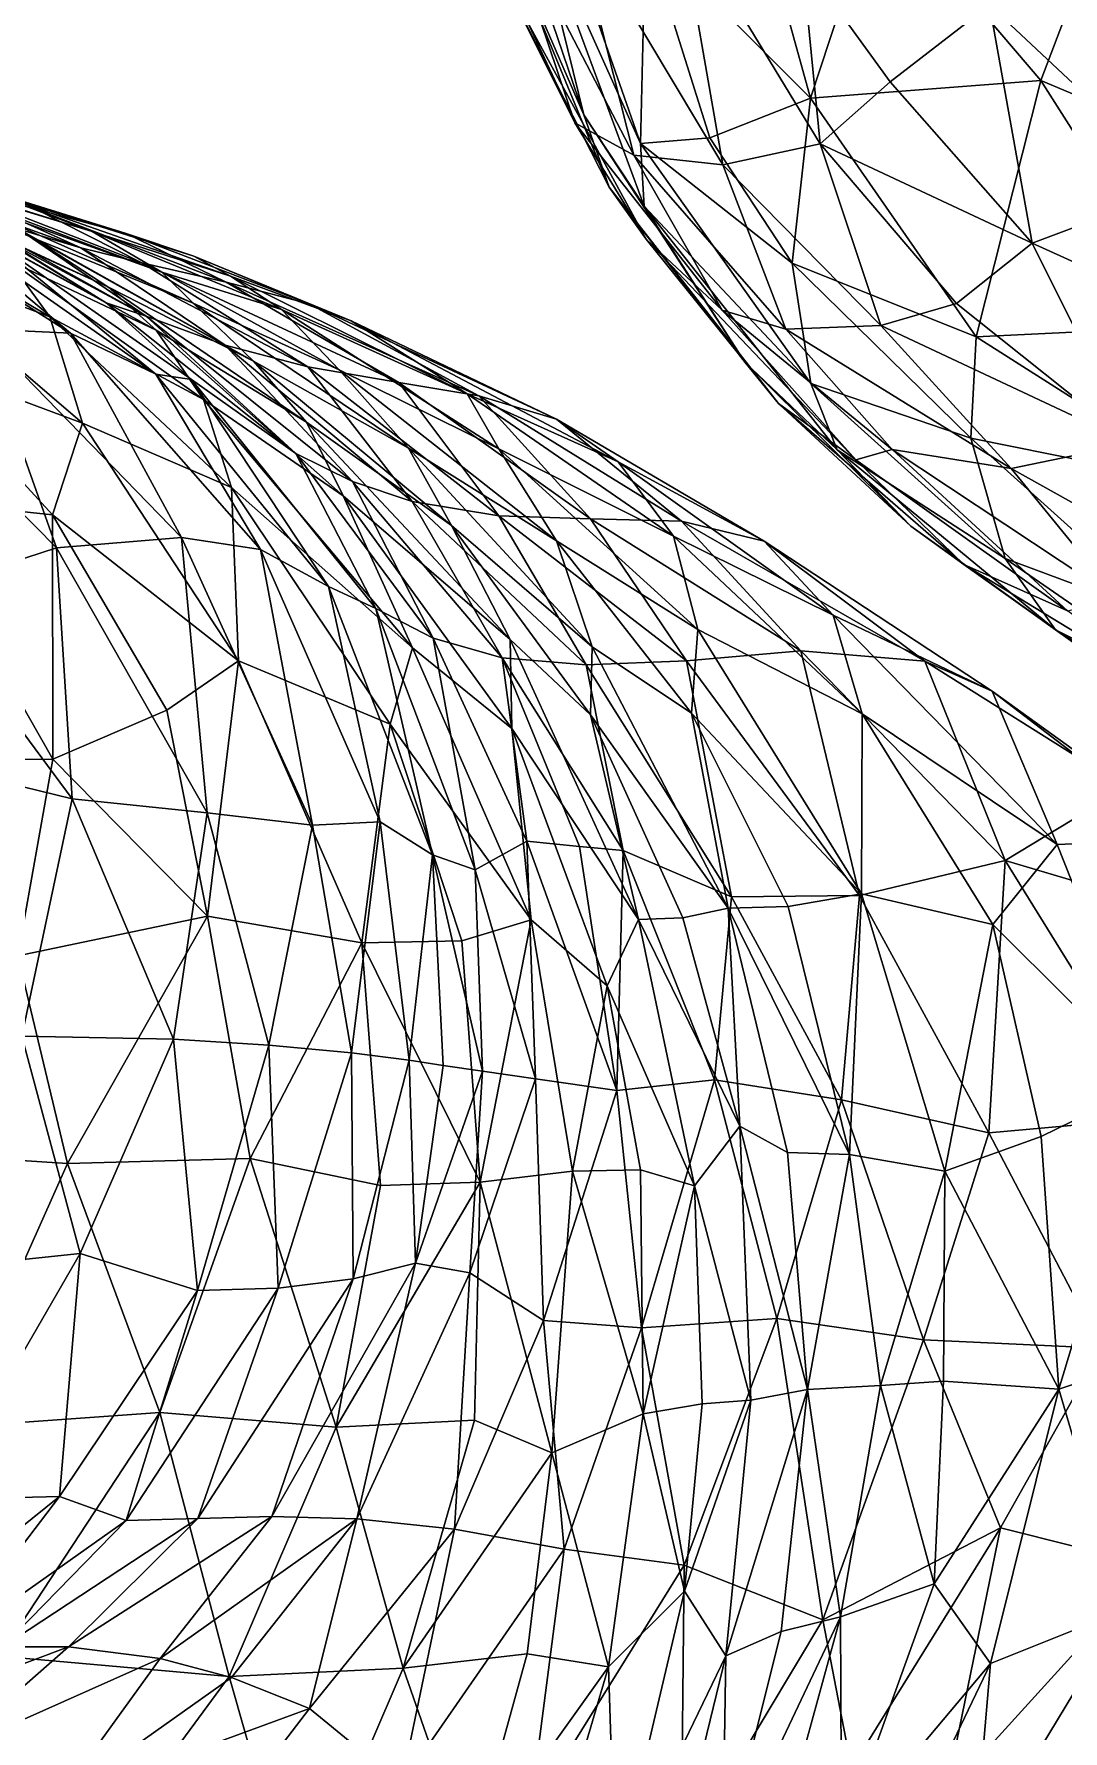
# Model space of a CAD drawing. Extents: x 373697 to 374058, y 6959904 to 6960301.
# Drawn here: x 373948.75 to 373967.98, y 6960195.7 to 6960227.4 of the extents above; entities that cross this region are included whole.
import ezdxf

# ---------------------------------------------------------------- set-up
doc = ezdxf.new("R2010")
doc.units = 0
doc.layers.add('Bht_Fk', color=7, linetype='CONTINUOUS')

msp = doc.modelspace()

# ---------------------------------------------------------------- linework, layer by layer
at = {"layer": 'Bht_Fk'}
for points in [[(373958.856, 6960225.736, 205.678), (373957.4, 6960230.063, 203.61), (373957.201, 6960229.274, 204.905)], [(373958.856, 6960225.736, 205.678), (373959.96, 6960225.137, 204.09), (373957.4, 6960230.063, 203.61)], [(373959.96, 6960225.137, 204.09), (373958.818, 6960229.643, 202.2), (373957.4, 6960230.063, 203.61)], [(373959.026, 6960225.885, 210.721), (373957.752, 6960229.624, 210.149), (373958.033, 6960229.918, 211.791)], [(373958.033, 6960229.918, 211.791), (373958.405, 6960230.139, 213.686), (373960.085, 6960225.354, 214.102)], [(373960.154, 6960224.185, 212.385), (373958.033, 6960229.918, 211.791), (373960.085, 6960225.354, 214.102)], [(373960.154, 6960224.185, 212.385), (373959.026, 6960225.885, 210.721), (373958.033, 6960229.918, 211.791)], [(373958.405, 6960230.139, 213.686), (373960.175, 6960229.283, 216.192), (373960.085, 6960225.354, 214.102)], [(373962.192, 6960230.046, 218.202), (373963.26, 6960226.199, 218.152), (373960.175, 6960229.283, 216.192)], [(373964.533, 6960230.081, 219.784), (373963.26, 6960226.199, 218.152), (373962.192, 6960230.046, 218.202)], [(373964.533, 6960230.081, 219.784), (373967.563, 6960226.53, 221.058), (373963.26, 6960226.199, 218.152)], [(373968.948, 6960230.191, 222.247), (373967.563, 6960226.53, 221.058), (373964.533, 6960230.081, 219.784)], [(373972.123, 6960224.614, 223.333), (373967.563, 6960226.53, 221.058), (373968.948, 6960230.191, 222.247)], [(373959.026, 6960225.885, 210.721), (373957.429, 6960229.565, 208.414), (373957.752, 6960229.624, 210.149)], [(373961.62, 6960224.956, 202.844), (373960.793, 6960229.708, 201.128), (373958.818, 6960229.643, 202.2)], [(373959.96, 6960225.137, 204.09), (373961.62, 6960224.956, 202.844), (373958.818, 6960229.643, 202.2)], [(373963.442, 6960225.349, 201.877), (373960.793, 6960229.708, 201.128), (373961.62, 6960224.956, 202.844)], [(373960.793, 6960229.708, 201.128), (373963.442, 6960225.349, 201.877), (373963.102, 6960228.779, 200.56)], [(373958.856, 6960225.736, 205.678), (373957.201, 6960229.274, 204.905), (373957.301, 6960228.86, 206.396)], [(373957.301, 6960228.86, 206.396), (373957.429, 6960229.565, 208.414), (373959.498, 6960224.538, 208.929)], [(373959.498, 6960224.538, 208.929), (373957.429, 6960229.565, 208.414), (373959.026, 6960225.885, 210.721)], [(373960.175, 6960229.283, 216.192), (373961.38, 6960225.461, 216.155), (373960.085, 6960225.354, 214.102)], [(373963.26, 6960226.199, 218.152), (373961.38, 6960225.461, 216.155), (373960.175, 6960229.283, 216.192)], [(373959.498, 6960224.538, 208.929), (373960.186, 6960223.563, 207.028), (373957.301, 6960228.86, 206.396)], [(373960.186, 6960223.563, 207.028), (373958.856, 6960225.736, 205.678), (373957.301, 6960228.86, 206.396)], [(373963.442, 6960225.349, 201.877), (373964.75, 6960226.505, 201.062), (373963.102, 6960228.779, 200.56)], [(373966.605, 6960227.937, 200.555), (373963.102, 6960228.779, 200.56), (373964.75, 6960226.505, 201.062)], [(373970.224, 6960224.549, 202.405), (373972.49, 6960228.355, 202.249), (373966.605, 6960227.937, 200.555)], [(373964.75, 6960226.505, 201.062), (373967.403, 6960223.488, 202.427), (373966.605, 6960227.937, 200.555)], [(373967.403, 6960223.488, 202.427), (373970.224, 6960224.549, 202.405), (373966.605, 6960227.937, 200.555)], [(373967.563, 6960226.53, 221.058), (373966.351, 6960221.743, 218.85), (373963.26, 6960226.199, 218.152)], [(373967.403, 6960223.488, 202.427), (373964.75, 6960226.505, 201.062), (373963.442, 6960225.349, 201.877)], [(373967.563, 6960226.53, 221.058), (373970.485, 6960221.94, 221.738), (373966.351, 6960221.743, 218.85)], [(373972.123, 6960224.614, 223.333), (373970.485, 6960221.94, 221.738), (373967.563, 6960226.53, 221.058)], [(373963.26, 6960226.199, 218.152), (373962.917, 6960223.119, 216.533), (373961.38, 6960225.461, 216.155)], [(373966.351, 6960221.743, 218.85), (373962.917, 6960223.119, 216.533), (373963.26, 6960226.199, 218.152)], [(373962.036, 6960221.262, 211.462), (373959.026, 6960225.885, 210.721), (373960.154, 6960224.185, 212.385)], [(373959.498, 6960224.538, 208.929), (373959.026, 6960225.885, 210.721), (373962.036, 6960221.262, 211.462)], [(373948.772, 6960224.13, 80.531), (373947.077, 6960224.547, 81.741), (373943.515, 6960225.589, 79.121)], [(373944.896, 6960225.311, 77.761), (373948.772, 6960224.13, 80.531), (373943.515, 6960225.589, 79.121)], [(373958.856, 6960225.736, 205.678), (373961.606, 6960222.239, 205.98), (373959.96, 6960225.137, 204.09)], [(373961.606, 6960222.239, 205.98), (373958.856, 6960225.736, 205.678), (373960.186, 6960223.563, 207.028)], [(373949.837, 6960223.708, 74.041), (373947.5, 6960224.597, 74.953), (373944.558, 6960225.347, 72.549)], [(373946.09, 6960224.848, 71.226), (373949.837, 6960223.708, 74.041), (373944.558, 6960225.347, 72.549)], [(373949.63, 6960223.406, 84.111), (373944.701, 6960225.181, 82.623), (373947.077, 6960224.547, 81.741)], [(373949.63, 6960223.406, 84.111), (373948.472, 6960223.751, 85.113), (373944.701, 6960225.181, 82.623)], [(373950.472, 6960223.672, 79.319), (373948.772, 6960224.13, 80.531), (373944.896, 6960225.311, 77.761)], [(373946.144, 6960225.016, 76.473), (373950.472, 6960223.672, 79.319), (373944.896, 6960225.311, 77.761)], [(373961.38, 6960225.461, 216.155), (373962.917, 6960223.119, 216.533), (373960.085, 6960225.354, 214.102)], [(373962.917, 6960223.119, 216.533), (373963.265, 6960220.872, 214.881), (373960.085, 6960225.354, 214.102)], [(373963.265, 6960220.872, 214.881), (373960.154, 6960224.185, 212.385), (373960.085, 6960225.354, 214.102)], [(373964.576, 6960221.951, 203.783), (373963.442, 6960225.349, 201.877), (373961.62, 6960224.956, 202.844)], [(373964.576, 6960221.951, 203.783), (373965.986, 6960222.362, 203.083), (373963.442, 6960225.349, 201.877)], [(373967.403, 6960223.488, 202.427), (373963.442, 6960225.349, 201.877), (373965.986, 6960222.362, 203.083)], [(373951.141, 6960222.951, 72.724), (373949.837, 6960223.708, 74.041), (373946.09, 6960224.848, 71.226)], [(373947.179, 6960224.375, 69.834), (373951.141, 6960222.951, 72.724), (373946.09, 6960224.848, 71.226)], [(373951.736, 6960223.25, 77.996), (373950.472, 6960223.672, 79.319), (373946.144, 6960225.016, 76.473)], [(373947.5, 6960224.597, 74.953), (373951.736, 6960223.25, 77.996), (373946.144, 6960225.016, 76.473)], [(373961.606, 6960222.239, 205.98), (373962.798, 6960221.887, 204.95), (373959.96, 6960225.137, 204.09)], [(373962.798, 6960221.887, 204.95), (373961.62, 6960224.956, 202.844), (373959.96, 6960225.137, 204.09)], [(373962.798, 6960221.887, 204.95), (373964.576, 6960221.951, 203.783), (373961.62, 6960224.956, 202.844)], [(373950.129, 6960222.672, 66.973), (373948.731, 6960223.59, 68.643), (373945.652, 6960224.755, 66.181)], [(373946.794, 6960224.203, 64.719), (373950.129, 6960222.672, 66.973), (373945.652, 6960224.755, 66.181)], [(373949.63, 6960223.406, 84.111), (373947.077, 6960224.547, 81.741), (373950.769, 6960223.123, 83.161)], [(373948.772, 6960224.13, 80.531), (373950.769, 6960223.123, 83.161), (373947.077, 6960224.547, 81.741)], [(373952.425, 6960222.877, 76.436), (373947.5, 6960224.597, 74.953), (373949.837, 6960223.708, 74.041)], [(373952.425, 6960222.877, 76.436), (373951.736, 6960223.25, 77.996), (373947.5, 6960224.597, 74.953)], [(373962.661, 6960220.495, 209.62), (373959.498, 6960224.538, 208.929), (373962.036, 6960221.262, 211.462)], [(373959.498, 6960224.538, 208.929), (373962.661, 6960220.495, 209.62), (373960.186, 6960223.563, 207.028)], [(373971.806, 6960221.495, 204.037), (373970.224, 6960224.549, 202.405), (373967.403, 6960223.488, 202.427)], [(373949.051, 6960222.115, 61.91), (373948.275, 6960223.173, 63.422), (373945.063, 6960224.494, 60.947)], [(373945.997, 6960223.268, 59.5), (373949.051, 6960222.115, 61.91), (373945.063, 6960224.494, 60.947)], [(373949.433, 6960221.807, 94.126), (373947.715, 6960221.889, 95.362), (373945.65, 6960224.202, 92.758)], [(373949.433, 6960221.807, 94.126), (373945.65, 6960224.202, 92.758), (373946.856, 6960223.97, 91.794)], [(373951.032, 6960221.865, 65.856), (373946.794, 6960224.203, 64.719), (373948.275, 6960223.173, 63.422)], [(373951.032, 6960221.865, 65.856), (373950.129, 6960222.672, 66.973), (373946.794, 6960224.203, 64.719)], [(373951.728, 6960222.369, 71.146), (373947.179, 6960224.375, 69.834), (373948.731, 6960223.59, 68.643)], [(373951.728, 6960222.369, 71.146), (373951.141, 6960222.951, 72.724), (373947.179, 6960224.375, 69.834)], [(373949.433, 6960221.807, 94.126), (373946.856, 6960223.97, 91.794), (373951.027, 6960221.046, 92.907)], [(373947.944, 6960223.56, 90.799), (373951.027, 6960221.046, 92.907), (373946.856, 6960223.97, 91.794)], [(373950.769, 6960223.123, 83.161), (373948.772, 6960224.13, 80.531), (373952.344, 6960222.764, 81.867)], [(373950.472, 6960223.672, 79.319), (373952.344, 6960222.764, 81.867), (373948.772, 6960224.13, 80.531)], [(373963.265, 6960220.872, 214.881), (373963.756, 6960219.631, 213.066), (373960.154, 6960224.185, 212.385)], [(373962.036, 6960221.262, 211.462), (373960.154, 6960224.185, 212.385), (373963.756, 6960219.631, 213.066)], [(373947.884, 6960223.779, 87.085), (373948.472, 6960223.751, 85.113), (373950.849, 6960222.125, 87.882)], [(373948.152, 6960223.582, 87.674), (373947.884, 6960223.779, 87.085), (373950.849, 6960222.125, 87.882)], [(373948.245, 6960223.511, 87.883), (373948.152, 6960223.582, 87.674), (373950.103, 6960222.375, 89.491)], [(373950.103, 6960222.375, 89.491), (373948.152, 6960223.582, 87.674), (373950.849, 6960222.125, 87.882)], [(373952.321, 6960221.586, 86.558), (373948.472, 6960223.751, 85.113), (373949.63, 6960223.406, 84.111)], [(373952.321, 6960221.586, 86.558), (373950.849, 6960222.125, 87.882), (373948.472, 6960223.751, 85.113)], [(373951.728, 6960222.369, 71.146), (373948.731, 6960223.59, 68.643), (373952.856, 6960221.289, 69.707)], [(373952.856, 6960221.289, 69.707), (373948.731, 6960223.59, 68.643), (373950.129, 6960222.672, 66.973)], [(373952.425, 6960222.877, 76.436), (373949.837, 6960223.708, 74.041), (373953.375, 6960222.249, 75.399)], [(373951.141, 6960222.951, 72.724), (373953.375, 6960222.249, 75.399), (373949.837, 6960223.708, 74.041)], [(373952.344, 6960222.764, 81.867), (373950.472, 6960223.672, 79.319), (373953.893, 6960222.355, 80.56)], [(373951.736, 6960223.25, 77.996), (373953.893, 6960222.355, 80.56), (373950.472, 6960223.672, 79.319)], [(373949.656, 6960220.13, 60.225), (373945.997, 6960223.268, 59.5), (373946.427, 6960221.328, 57.753)], [(373949.051, 6960222.115, 61.91), (373945.997, 6960223.268, 59.5), (373949.656, 6960220.13, 60.225)], [(373948.078, 6960223.486, 90.619), (373950.103, 6960222.375, 89.491), (373947.944, 6960223.56, 90.799)], [(373951.694, 6960220.946, 91.138), (373951.027, 6960221.046, 92.907), (373947.944, 6960223.56, 90.799)], [(373950.103, 6960222.375, 89.491), (373951.694, 6960220.946, 91.138), (373947.944, 6960223.56, 90.799)], [(373948.362, 6960223.33, 89.843), (373950.103, 6960222.375, 89.491), (373948.078, 6960223.486, 90.619)], [(373948.497, 6960223.258, 88.978), (373948.245, 6960223.511, 87.883), (373950.103, 6960222.375, 89.491)], [(373948.362, 6960223.33, 89.843), (373948.493, 6960223.259, 88.989), (373950.103, 6960222.375, 89.491)], [(373948.493, 6960223.259, 88.989), (373948.497, 6960223.258, 88.978), (373950.103, 6960222.375, 89.491)], [(373953.871, 6960221.182, 85.28), (373949.63, 6960223.406, 84.111), (373950.769, 6960223.123, 83.161)], [(373953.871, 6960221.182, 85.28), (373952.321, 6960221.586, 86.558), (373949.63, 6960223.406, 84.111)], [(373954.677, 6960222.038, 78.72), (373951.736, 6960223.25, 77.996), (373952.425, 6960222.877, 76.436)], [(373953.893, 6960222.355, 80.56), (373951.736, 6960223.25, 77.996), (373954.677, 6960222.038, 78.72)], [(373960.186, 6960223.563, 207.028), (373964.106, 6960219.443, 208.282), (373961.606, 6960222.239, 205.98)], [(373962.661, 6960220.495, 209.62), (373964.106, 6960219.443, 208.282), (373960.186, 6960223.563, 207.028)], [(373969.268, 6960219.751, 204.699), (373967.403, 6960223.488, 202.427), (373965.986, 6960222.362, 203.083)], [(373969.268, 6960219.751, 204.699), (373971.806, 6960221.495, 204.037), (373967.403, 6960223.488, 202.427)], [(373951.921, 6960220.573, 64.364), (373948.275, 6960223.173, 63.422), (373949.051, 6960222.115, 61.91)], [(373951.032, 6960221.865, 65.856), (373948.275, 6960223.173, 63.422), (373951.921, 6960220.573, 64.364)], [(373955.569, 6960220.887, 83.953), (373953.871, 6960221.182, 85.28), (373950.769, 6960223.123, 83.161)], [(373952.344, 6960222.764, 81.867), (373955.569, 6960220.887, 83.953), (373950.769, 6960223.123, 83.161)], [(373953.375, 6960222.249, 75.399), (373951.141, 6960222.951, 72.724), (373954.456, 6960221.125, 73.574)], [(373954.456, 6960221.125, 73.574), (373951.141, 6960222.951, 72.724), (373951.728, 6960222.369, 71.146)], [(373966.351, 6960221.743, 218.85), (373966.257, 6960219.847, 217.633), (373962.917, 6960223.119, 216.533)], [(373966.257, 6960219.847, 217.633), (373963.265, 6960220.872, 214.881), (373962.917, 6960223.119, 216.533)], [(373953.841, 6960220.144, 68.275), (373950.129, 6960222.672, 66.973), (373951.032, 6960221.865, 65.856)], [(373953.841, 6960220.144, 68.275), (373952.856, 6960221.289, 69.707), (373950.129, 6960222.672, 66.973)], [(373955.569, 6960220.887, 83.953), (373952.344, 6960222.764, 81.867), (373957.061, 6960220.637, 82.774)], [(373953.893, 6960222.355, 80.56), (373957.061, 6960220.637, 82.774), (373952.344, 6960222.764, 81.867)], [(373956.845, 6960220.675, 77.613), (373952.425, 6960222.877, 76.436), (373953.375, 6960222.249, 75.399)], [(373956.845, 6960220.675, 77.613), (373954.677, 6960222.038, 78.72), (373952.425, 6960222.877, 76.436)], [(373951.694, 6960220.946, 91.138), (373950.103, 6960222.375, 89.491), (373953.645, 6960219.564, 89.88)], [(373950.103, 6960222.375, 89.491), (373950.849, 6960222.125, 87.882), (373953.645, 6960219.564, 89.88)], [(373955.75, 6960219.662, 72.252), (373954.456, 6960221.125, 73.574), (373951.728, 6960222.369, 71.146)], [(373952.856, 6960221.289, 69.707), (373955.75, 6960219.662, 72.252), (373951.728, 6960222.369, 71.146)], [(373958.512, 6960220.2, 81.442), (373957.061, 6960220.637, 82.774), (373953.893, 6960222.355, 80.56)], [(373954.677, 6960222.038, 78.72), (373958.512, 6960220.2, 81.442), (373953.893, 6960222.355, 80.56)], [(373969.268, 6960219.751, 204.699), (373965.986, 6960222.362, 203.083), (373964.576, 6960221.951, 203.783)], [(373952.442, 6960218.925, 62.781), (373951.921, 6960220.573, 64.364), (373949.051, 6960222.115, 61.91)], [(373949.656, 6960220.13, 60.225), (373952.442, 6960218.925, 62.781), (373949.051, 6960222.115, 61.91)], [(373954.701, 6960219.036, 88.833), (373950.849, 6960222.125, 87.882), (373952.321, 6960221.586, 86.558)], [(373954.701, 6960219.036, 88.833), (373953.645, 6960219.564, 89.88), (373950.849, 6960222.125, 87.882)], [(373956.845, 6960220.675, 77.613), (373953.375, 6960222.249, 75.399), (373957.439, 6960219.65, 75.944)], [(373954.456, 6960221.125, 73.574), (373957.439, 6960219.65, 75.944), (373953.375, 6960222.249, 75.399)], [(373954.677, 6960222.038, 78.72), (373959.665, 6960219.404, 80.137), (373958.512, 6960220.2, 81.442)], [(373956.845, 6960220.675, 77.613), (373959.665, 6960219.404, 80.137), (373954.677, 6960222.038, 78.72)], [(373964.106, 6960219.443, 208.282), (373964.783, 6960219.634, 206.532), (373961.606, 6960222.239, 205.98)], [(373964.783, 6960219.634, 206.532), (373962.798, 6960221.887, 204.95), (373961.606, 6960222.239, 205.98)], [(373947.715, 6960221.889, 95.362), (373949.173, 6960217.798, 97.625), (373945.943, 6960221.077, 96.353)], [(373949.173, 6960217.798, 97.625), (373947.715, 6960221.889, 95.362), (373951.509, 6960217.995, 96.586)], [(373951.509, 6960217.995, 96.586), (373947.715, 6960221.889, 95.362), (373949.433, 6960221.807, 94.126)], [(373952.986, 6960217.767, 95.284), (373951.509, 6960217.995, 96.586), (373949.433, 6960221.807, 94.126)], [(373951.027, 6960221.046, 92.907), (373952.986, 6960217.767, 95.284), (373949.433, 6960221.807, 94.126)], [(373954.526, 6960218.773, 66.643), (373951.032, 6960221.865, 65.856), (373951.921, 6960220.573, 64.364)], [(373953.841, 6960220.144, 68.275), (373951.032, 6960221.865, 65.856), (373954.526, 6960218.773, 66.643)], [(373967.006, 6960219.282, 205.564), (373964.576, 6960221.951, 203.783), (373962.798, 6960221.887, 204.95)], [(373964.783, 6960219.634, 206.532), (373967.006, 6960219.282, 205.564), (373962.798, 6960221.887, 204.95)], [(373967.006, 6960219.282, 205.564), (373969.268, 6960219.751, 204.699), (373964.576, 6960221.951, 203.783)], [(373966.351, 6960221.743, 218.85), (373970.762, 6960218.938, 220.756), (373966.257, 6960219.847, 217.633)], [(373970.485, 6960221.94, 221.738), (373970.762, 6960218.938, 220.756), (373966.351, 6960221.743, 218.85)], [(373954.701, 6960219.036, 88.833), (373952.321, 6960221.586, 86.558), (373955.816, 6960218.665, 87.844)], [(373952.321, 6960221.586, 86.558), (373953.871, 6960221.182, 85.28), (373955.816, 6960218.665, 87.844)], [(373946.61, 6960216.965, 98.087), (373945.943, 6960221.077, 96.353), (373949.173, 6960217.798, 97.625)], [(373946.427, 6960221.328, 57.753), (373946.335, 6960218.707, 56.175), (373949.097, 6960218.418, 58.44)], [(373949.656, 6960220.13, 60.225), (373946.427, 6960221.328, 57.753), (373949.097, 6960218.418, 58.44)], [(373952.986, 6960217.767, 95.284), (373951.027, 6960221.046, 92.907), (373954.252, 6960217.079, 93.611)], [(373951.027, 6960221.046, 92.907), (373951.694, 6960220.946, 91.138), (373954.252, 6960217.079, 93.611)], [(373956.55, 6960218.215, 70.724), (373952.856, 6960221.289, 69.707), (373953.841, 6960220.144, 68.275)], [(373956.55, 6960218.215, 70.724), (373955.75, 6960219.662, 72.252), (373952.856, 6960221.289, 69.707)], [(373953.871, 6960221.182, 85.28), (373957.439, 6960218.395, 86.574), (373955.816, 6960218.665, 87.844)], [(373953.871, 6960221.182, 85.28), (373955.569, 6960220.887, 83.953), (373957.439, 6960218.395, 86.574)], [(373958.511, 6960217.933, 74.664), (373957.439, 6960219.65, 75.944), (373954.456, 6960221.125, 73.574)], [(373955.75, 6960219.662, 72.252), (373958.511, 6960217.933, 74.664), (373954.456, 6960221.125, 73.574)], [(373965.132, 6960218.205, 211.96), (373962.036, 6960221.262, 211.462), (373963.756, 6960219.631, 213.066)], [(373965.132, 6960218.205, 211.96), (373962.661, 6960220.495, 209.62), (373962.036, 6960221.262, 211.462)], [(373951.694, 6960220.946, 91.138), (373955.137, 6960216.666, 92.157), (373954.252, 6960217.079, 93.611)], [(373951.694, 6960220.946, 91.138), (373953.645, 6960219.564, 89.88), (373955.137, 6960216.666, 92.157)], [(373955.569, 6960220.887, 83.953), (373959.148, 6960218.342, 85.38), (373957.439, 6960218.395, 86.574)], [(373955.569, 6960220.887, 83.953), (373957.061, 6960220.637, 82.774), (373959.148, 6960218.342, 85.38)], [(373966.257, 6960219.847, 217.633), (373966.893, 6960217.599, 215.826), (373963.265, 6960220.872, 214.881)], [(373966.893, 6960217.599, 215.826), (373963.756, 6960219.631, 213.066), (373963.265, 6960220.872, 214.881)], [(373951.921, 6960220.573, 64.364), (373952.442, 6960218.925, 62.781), (373955.826, 6960215.934, 65.379)], [(373955.826, 6960215.934, 65.379), (373954.526, 6960218.773, 66.643), (373951.921, 6960220.573, 64.364)], [(373960.701, 6960218.02, 78.678), (373959.665, 6960219.404, 80.137), (373956.845, 6960220.675, 77.613)], [(373957.439, 6960219.65, 75.944), (373960.701, 6960218.02, 78.678), (373956.845, 6960220.675, 77.613)], [(373957.061, 6960220.637, 82.774), (373960.851, 6960218.3, 84.198), (373959.148, 6960218.342, 85.38)], [(373958.512, 6960220.2, 81.442), (373960.851, 6960218.3, 84.198), (373957.061, 6960220.637, 82.774)], [(373965.132, 6960218.205, 211.96), (373966.126, 6960217.487, 210.837), (373962.661, 6960220.495, 209.62)], [(373964.106, 6960219.443, 208.282), (373962.661, 6960220.495, 209.62), (373966.126, 6960217.487, 210.837)], [(373949.097, 6960218.418, 58.44), (373952.575, 6960215.689, 60.691), (373949.656, 6960220.13, 60.225)], [(373952.575, 6960215.689, 60.691), (373952.442, 6960218.925, 62.781), (373949.656, 6960220.13, 60.225)], [(373957.648, 6960216.089, 69.673), (373956.55, 6960218.215, 70.724), (373953.841, 6960220.144, 68.275)], [(373954.526, 6960218.773, 66.643), (373957.648, 6960216.089, 69.673), (373953.841, 6960220.144, 68.275)], [(373958.512, 6960220.2, 81.442), (373962.396, 6960217.925, 82.915), (373960.851, 6960218.3, 84.198)], [(373958.512, 6960220.2, 81.442), (373959.665, 6960219.404, 80.137), (373962.396, 6960217.925, 82.915)], [(373966.257, 6960219.847, 217.633), (373970.061, 6960216.422, 218.406), (373966.893, 6960217.599, 215.826)], [(373970.762, 6960218.938, 220.756), (373970.061, 6960216.422, 218.406), (373966.257, 6960219.847, 217.633)], [(373953.645, 6960219.564, 89.88), (373956.212, 6960216.111, 90.597), (373955.137, 6960216.666, 92.157)], [(373953.645, 6960219.564, 89.88), (373954.701, 6960219.036, 88.833), (373956.212, 6960216.111, 90.597)], [(373955.75, 6960219.662, 72.252), (373956.55, 6960218.215, 70.724), (373959.182, 6960215.95, 73.083)], [(373958.511, 6960217.933, 74.664), (373955.75, 6960219.662, 72.252), (373959.182, 6960215.95, 73.083)], [(373961.155, 6960216.271, 77.077), (373960.701, 6960218.02, 78.678), (373957.439, 6960219.65, 75.944)], [(373957.439, 6960219.65, 75.944), (373958.511, 6960217.933, 74.664), (373961.155, 6960216.271, 77.077)], [(373963.756, 6960219.631, 213.066), (373966.893, 6960217.599, 215.826), (373967.834, 6960216.269, 214.362)], [(373967.834, 6960216.269, 214.362), (373965.132, 6960218.205, 211.96), (373963.756, 6960219.631, 213.066)], [(373964.106, 6960219.443, 208.282), (373968.058, 6960216.622, 209.453), (373964.783, 6960219.634, 206.532)], [(373964.783, 6960219.634, 206.532), (373968.994, 6960216.848, 208.013), (373967.006, 6960219.282, 205.564)], [(373964.783, 6960219.634, 206.532), (373968.058, 6960216.622, 209.453), (373968.994, 6960216.848, 208.013)], [(373967.006, 6960219.282, 205.564), (373971.134, 6960216.978, 207.119), (373969.268, 6960219.751, 204.699)], [(373963.681, 6960216.54, 81.196), (373962.396, 6960217.925, 82.915), (373959.665, 6960219.404, 80.137)], [(373959.665, 6960219.404, 80.137), (373960.701, 6960218.02, 78.678), (373963.681, 6960216.54, 81.196)], [(373966.126, 6960217.487, 210.837), (373968.058, 6960216.622, 209.453), (373964.106, 6960219.443, 208.282)], [(373968.994, 6960216.848, 208.013), (373971.134, 6960216.978, 207.119), (373967.006, 6960219.282, 205.564)], [(373955.406, 6960214.506, 63.626), (373955.826, 6960215.934, 65.379), (373952.442, 6960218.925, 62.781)], [(373952.575, 6960215.689, 60.691), (373955.406, 6960214.506, 63.626), (373952.442, 6960218.925, 62.781)], [(373956.212, 6960216.111, 90.597), (373954.701, 6960219.036, 88.833), (373957.497, 6960215.745, 89.179)], [(373955.816, 6960218.665, 87.844), (373957.497, 6960215.745, 89.179), (373954.701, 6960219.036, 88.833)], [(373945.115, 6960213.819, 54.035), (373949.102, 6960213.854, 56.924), (373946.335, 6960218.707, 56.175)], [(373949.102, 6960213.854, 56.924), (373949.097, 6960218.418, 58.44), (373946.335, 6960218.707, 56.175)], [(373957.678, 6960214.422, 67.614), (373954.526, 6960218.773, 66.643), (373955.826, 6960215.934, 65.379)], [(373957.678, 6960214.422, 67.614), (373957.648, 6960216.089, 69.673), (373954.526, 6960218.773, 66.643)], [(373955.816, 6960218.665, 87.844), (373959.065, 6960215.611, 87.935), (373957.497, 6960215.745, 89.179)], [(373957.439, 6960218.395, 86.574), (373959.065, 6960215.611, 87.935), (373955.816, 6960218.665, 87.844)], [(373952.575, 6960215.689, 60.691), (373949.097, 6960218.418, 58.44), (373951.234, 6960214.766, 58.956)], [(373949.097, 6960218.418, 58.44), (373949.102, 6960213.854, 56.924), (373951.234, 6960214.766, 58.956)], [(373959.182, 6960215.95, 73.083), (373956.55, 6960218.215, 70.724), (373959.149, 6960214.677, 71.375)], [(373959.149, 6960214.677, 71.375), (373956.55, 6960218.215, 70.724), (373957.648, 6960216.089, 69.673)], [(373957.439, 6960218.395, 86.574), (373960.945, 6960215.688, 86.859), (373959.065, 6960215.611, 87.935)], [(373959.148, 6960218.342, 85.38), (373960.945, 6960215.688, 86.859), (373957.439, 6960218.395, 86.574)], [(373959.148, 6960218.342, 85.38), (373963.081, 6960215.878, 85.9), (373960.945, 6960215.688, 86.859)], [(373960.851, 6960218.3, 84.198), (373963.081, 6960215.878, 85.9), (373959.148, 6960218.342, 85.38)], [(373963.081, 6960215.878, 85.9), (373960.851, 6960218.3, 84.198), (373965.398, 6960215.682, 85.042)], [(373962.396, 6960217.925, 82.915), (373965.398, 6960215.682, 85.042), (373960.851, 6960218.3, 84.198)], [(373967.834, 6960216.269, 214.362), (373969.082, 6960215.381, 212.944), (373965.132, 6960218.205, 211.96)], [(373969.082, 6960215.381, 212.944), (373966.126, 6960217.487, 210.837), (373965.132, 6960218.205, 211.96)], [(373951.989, 6960212.846, 98.268), (373949.173, 6960217.798, 97.625), (373951.509, 6960217.995, 96.586)], [(373953.958, 6960212.62, 97.107), (373951.989, 6960212.846, 98.268), (373951.509, 6960217.995, 96.586)], [(373952.986, 6960217.767, 95.284), (373953.958, 6960212.62, 97.107), (373951.509, 6960217.995, 96.586)], [(373958.511, 6960217.933, 74.664), (373961.036, 6960214.708, 75.301), (373961.155, 6960216.271, 77.077)], [(373959.182, 6960215.95, 73.083), (373961.036, 6960214.708, 75.301), (373958.511, 6960217.933, 74.664)], [(373960.701, 6960218.02, 78.678), (373964.222, 6960214.699, 79.854), (373963.681, 6960216.54, 81.196)], [(373961.155, 6960216.271, 77.077), (373964.222, 6960214.699, 79.854), (373960.701, 6960218.02, 78.678)], [(373962.396, 6960217.925, 82.915), (373966.652, 6960215.122, 83.702), (373965.398, 6960215.682, 85.042)], [(373963.681, 6960216.54, 81.196), (373966.652, 6960215.122, 83.702), (373962.396, 6960217.925, 82.915)], [(373949.466, 6960213.108, 98.799), (373946.61, 6960216.965, 98.087), (373949.173, 6960217.798, 97.625)], [(373951.989, 6960212.846, 98.268), (373949.466, 6960213.108, 98.799), (373949.173, 6960217.798, 97.625)], [(373953.958, 6960212.62, 97.107), (373952.986, 6960217.767, 95.284), (373955.217, 6960212.678, 95.583)], [(373952.986, 6960217.767, 95.284), (373954.252, 6960217.079, 93.611), (373955.217, 6960212.678, 95.583)], [(373970.061, 6960216.422, 218.406), (373971.427, 6960214.472, 217.059), (373966.893, 6960217.599, 215.826)], [(373971.427, 6960214.472, 217.059), (373967.834, 6960216.269, 214.362), (373966.893, 6960217.599, 215.826)], [(373969.082, 6960215.381, 212.944), (373970.752, 6960214.671, 211.839), (373966.126, 6960217.487, 210.837)], [(373968.058, 6960216.622, 209.453), (373966.126, 6960217.487, 210.837), (373970.752, 6960214.671, 211.839)], [(373949.466, 6960213.108, 98.799), (373945.492, 6960214.082, 98.574), (373946.61, 6960216.965, 98.087)], [(373955.217, 6960212.678, 95.583), (373954.252, 6960217.079, 93.611), (373956.196, 6960212.066, 93.973)], [(373955.137, 6960216.666, 92.157), (373956.196, 6960212.066, 93.973), (373954.252, 6960217.079, 93.611)], [(373955.137, 6960216.666, 92.157), (373956.994, 6960211.781, 92.489), (373956.196, 6960212.066, 93.973)], [(373955.137, 6960216.666, 92.157), (373956.212, 6960216.111, 90.597), (373956.994, 6960211.781, 92.489)], [(373967.869, 6960212.258, 82.271), (373966.652, 6960215.122, 83.702), (373963.681, 6960216.54, 81.196)], [(373964.222, 6960214.699, 79.854), (373967.869, 6960212.258, 82.271), (373963.681, 6960216.54, 81.196)], [(373956.212, 6960216.111, 90.597), (373957.958, 6960212.32, 90.882), (373956.994, 6960211.781, 92.489)], [(373957.958, 6960212.32, 90.882), (373956.212, 6960216.111, 90.597), (373957.497, 6960215.745, 89.179)], [(373957.648, 6960216.089, 69.673), (373957.678, 6960214.422, 67.614), (373960.048, 6960210.854, 69.925)], [(373960.048, 6960210.854, 69.925), (373959.149, 6960214.677, 71.375), (373957.648, 6960216.089, 69.673)], [(373961.036, 6960214.708, 75.301), (373964.214, 6960211.335, 77.847), (373961.155, 6960216.271, 77.077)], [(373961.155, 6960216.271, 77.077), (373964.214, 6960211.335, 77.847), (373964.222, 6960214.699, 79.854)], [(373971.91, 6960213.76, 215.476), (373967.834, 6960216.269, 214.362), (373971.427, 6960214.472, 217.059)], [(373969.082, 6960215.381, 212.944), (373967.834, 6960216.269, 214.362), (373971.91, 6960213.76, 215.476)], [(373951.996, 6960210.916, 58.877), (373952.575, 6960215.689, 60.691), (373951.234, 6960214.766, 58.956)], [(373954.875, 6960210.421, 61.587), (373952.575, 6960215.689, 60.691), (373951.996, 6960210.916, 58.877)], [(373954.875, 6960210.421, 61.587), (373955.406, 6960214.506, 63.626), (373952.575, 6960215.689, 60.691)], [(373955.826, 6960215.934, 65.379), (373955.406, 6960214.506, 63.626), (373958.043, 6960210.852, 65.888)], [(373958.043, 6960210.852, 65.888), (373957.678, 6960214.422, 67.614), (373955.826, 6960215.934, 65.379)], [(373957.958, 6960212.32, 90.882), (373957.497, 6960215.745, 89.179), (373958.945, 6960212.217, 89.868)], [(373957.497, 6960215.745, 89.179), (373959.065, 6960215.611, 87.935), (373959.762, 6960212.147, 89.249)], [(373957.497, 6960215.745, 89.179), (373959.762, 6960212.147, 89.249), (373958.945, 6960212.217, 89.868)], [(373959.065, 6960215.611, 87.935), (373960.945, 6960215.688, 86.859), (373961.782, 6960211.281, 88.442)], [(373959.182, 6960215.95, 73.083), (373959.149, 6960214.677, 71.375), (373961.718, 6960211.065, 73.702)], [(373959.182, 6960215.95, 73.083), (373961.718, 6960211.065, 73.702), (373961.036, 6960214.708, 75.301)], [(373960.945, 6960215.688, 86.859), (373963.081, 6960215.878, 85.9), (373964.173, 6960211.305, 87.77)], [(373960.945, 6960215.688, 86.859), (373964.173, 6960211.305, 87.77), (373961.782, 6960211.281, 88.442)], [(373963.081, 6960215.878, 85.9), (373965.398, 6960215.682, 85.042), (373966.893, 6960211.96, 87.284)], [(373964.173, 6960211.305, 87.77), (373963.081, 6960215.878, 85.9), (373966.893, 6960211.96, 87.284)], [(373965.398, 6960215.682, 85.042), (373966.652, 6960215.122, 83.702), (373969.148, 6960213.32, 86.349)], [(373966.893, 6960211.96, 87.284), (373965.398, 6960215.682, 85.042), (373969.148, 6960213.32, 86.349)], [(373959.762, 6960212.147, 89.249), (373959.065, 6960215.611, 87.935), (373961.782, 6960211.281, 88.442)], [(373970.266, 6960212.354, 84.588), (373969.148, 6960213.32, 86.349), (373966.652, 6960215.122, 83.702)], [(373966.652, 6960215.122, 83.702), (373967.869, 6960212.258, 82.271), (373970.266, 6960212.354, 84.588)], [(373949.102, 6960213.854, 56.924), (373951.996, 6960210.916, 58.877), (373951.234, 6960214.766, 58.956)], [(373961.036, 6960214.708, 75.301), (373962.84, 6960211.099, 75.722), (373964.214, 6960211.335, 77.847)], [(373961.718, 6960211.065, 73.702), (373962.84, 6960211.099, 75.722), (373961.036, 6960214.708, 75.301)], [(373964.214, 6960211.335, 77.847), (373966.668, 6960210.763, 80.44), (373964.222, 6960214.699, 79.854)], [(373964.222, 6960214.699, 79.854), (373966.668, 6960210.763, 80.44), (373967.869, 6960212.258, 82.271)], [(373956.745, 6960210.46, 63.805), (373955.406, 6960214.506, 63.626), (373954.875, 6960210.421, 61.587)], [(373958.043, 6960210.852, 65.888), (373955.406, 6960214.506, 63.626), (373956.745, 6960210.46, 63.805)], [(373959.461, 6960209.616, 67.945), (373957.678, 6960214.422, 67.614), (373958.043, 6960210.852, 65.888)], [(373960.048, 6960210.854, 69.925), (373957.678, 6960214.422, 67.614), (373959.461, 6960209.616, 67.945)], [(373959.149, 6960214.677, 71.375), (373960.871, 6960210.885, 71.768), (373961.718, 6960211.065, 73.702)], [(373960.871, 6960210.885, 71.768), (373959.149, 6960214.677, 71.375), (373960.048, 6960210.854, 69.925)], [(373949.466, 6960213.108, 98.799), (373948.524, 6960208.676, 99.114), (373945.492, 6960214.082, 98.574)], [(373948.448, 6960210.18, 55.992), (373949.102, 6960213.854, 56.924), (373945.115, 6960213.819, 54.035)], [(373951.996, 6960210.916, 58.877), (373949.102, 6960213.854, 56.924), (373948.448, 6960210.18, 55.992)], [(373949.466, 6960213.108, 98.799), (373951.358, 6960208.618, 98.773), (373948.524, 6960208.676, 99.114)], [(373951.358, 6960208.618, 98.773), (373949.466, 6960213.108, 98.799), (373951.989, 6960212.846, 98.268)], [(373969.148, 6960213.32, 86.349), (373971.994, 6960210.442, 88.237), (373966.893, 6960211.96, 87.284)], [(373953.139, 6960208.507, 98.01), (373951.358, 6960208.618, 98.773), (373951.989, 6960212.846, 98.268)], [(373953.139, 6960208.507, 98.01), (373951.989, 6960212.846, 98.268), (373953.958, 6960212.62, 97.107)], [(373953.958, 6960212.62, 97.107), (373954.684, 6960208.366, 96.713), (373953.139, 6960208.507, 98.01)], [(373954.684, 6960208.366, 96.713), (373953.958, 6960212.62, 97.107), (373955.217, 6960212.678, 95.583)], [(373955.217, 6960212.678, 95.583), (373955.759, 6960208.226, 95.2), (373954.684, 6960208.366, 96.713)], [(373955.217, 6960212.678, 95.583), (373956.196, 6960212.066, 93.973), (373955.759, 6960208.226, 95.2)], [(373958.123, 6960207.877, 91.501), (373956.994, 6960211.781, 92.489), (373957.958, 6960212.32, 90.882)], [(373957.958, 6960212.32, 90.882), (373959.643, 6960207.662, 90.162), (373958.123, 6960207.877, 91.501)], [(373957.958, 6960212.32, 90.882), (373958.945, 6960212.217, 89.868), (373959.643, 6960207.662, 90.162)], [(373959.762, 6960212.147, 89.249), (373959.643, 6960207.662, 90.162), (373958.945, 6960212.217, 89.868)], [(373969.627, 6960207.812, 82.331), (373967.869, 6960212.258, 82.271), (373966.668, 6960210.763, 80.44)], [(373967.869, 6960212.258, 82.271), (373969.627, 6960207.812, 82.331), (373970.266, 6960212.354, 84.588)], [(373956.399, 6960208.128, 94.107), (373955.759, 6960208.226, 95.2), (373956.196, 6960212.066, 93.973)], [(373956.196, 6960212.066, 93.973), (373957.13, 6960208.02, 92.905), (373956.399, 6960208.128, 94.107)], [(373956.196, 6960212.066, 93.973), (373956.994, 6960211.781, 92.489), (373957.13, 6960208.02, 92.905)], [(373959.643, 6960207.662, 90.162), (373959.762, 6960212.147, 89.249), (373961.467, 6960207.861, 89.103)], [(373959.762, 6960212.147, 89.249), (373961.782, 6960211.281, 88.442), (373961.467, 6960207.861, 89.103)], [(373966.59, 6960206.87, 88.178), (373964.173, 6960211.305, 87.77), (373966.893, 6960211.96, 87.284)], [(373966.59, 6960206.87, 88.178), (373966.893, 6960211.96, 87.284), (373969.868, 6960207.166, 88.367)], [(373966.893, 6960211.96, 87.284), (373971.994, 6960210.442, 88.237), (373969.868, 6960207.166, 88.367)], [(373958.123, 6960207.877, 91.501), (373957.13, 6960208.02, 92.905), (373956.994, 6960211.781, 92.489)], [(373961.782, 6960211.281, 88.442), (373963.841, 6960207.489, 88.413), (373961.467, 6960207.861, 89.103)], [(373961.782, 6960211.281, 88.442), (373964.173, 6960211.305, 87.77), (373963.841, 6960207.489, 88.413)], [(373962.84, 6960211.099, 75.722), (373963.99, 6960206.464, 75.949), (373964.214, 6960211.335, 77.847)], [(373964.173, 6960211.305, 87.77), (373966.59, 6960206.87, 88.178), (373963.841, 6960207.489, 88.413)], [(373963.99, 6960206.464, 75.949), (373965.768, 6960206.154, 78.32), (373964.214, 6960211.335, 77.847)], [(373965.768, 6960206.154, 78.32), (373966.668, 6960210.763, 80.44), (373964.214, 6960211.335, 77.847)], [(373949.377, 6960206.3, 56.685), (373951.996, 6960210.916, 58.877), (373948.448, 6960210.18, 55.992)], [(373951.996, 6960210.916, 58.877), (373949.377, 6960206.3, 56.685), (373952.79, 6960206.39, 59.329)], [(373954.875, 6960210.421, 61.587), (373951.996, 6960210.916, 58.877), (373952.79, 6960206.39, 59.329)], [(373961.938, 6960206.998, 72.226), (373960.871, 6960210.885, 71.768), (373960.048, 6960210.854, 69.925)], [(373960.871, 6960210.885, 71.768), (373961.938, 6960206.998, 72.226), (373961.718, 6960211.065, 73.702)], [(373961.718, 6960211.065, 73.702), (373963.99, 6960206.464, 75.949), (373962.84, 6960211.099, 75.722)], [(373961.718, 6960211.065, 73.702), (373962.828, 6960206.504, 73.905), (373963.99, 6960206.464, 75.949)], [(373961.938, 6960206.998, 72.226), (373962.828, 6960206.504, 73.905), (373961.718, 6960211.065, 73.702)], [(373957.086, 6960205.948, 63.627), (373958.043, 6960210.852, 65.888), (373956.745, 6960210.46, 63.805)], [(373958.814, 6960206.154, 65.952), (373958.043, 6960210.852, 65.888), (373957.086, 6960205.948, 63.627)], [(373958.814, 6960206.154, 65.952), (373959.461, 6960209.616, 67.945), (373958.043, 6960210.852, 65.888)], [(373959.461, 6960209.616, 67.945), (373961.09, 6960205.882, 70.036), (373960.048, 6960210.854, 69.925)], [(373961.09, 6960205.882, 70.036), (373961.938, 6960206.998, 72.226), (373960.048, 6960210.854, 69.925)], [(373966.668, 6960210.763, 80.44), (373965.768, 6960206.154, 78.32), (373967.566, 6960206.803, 80.347)], [(373966.668, 6960210.763, 80.44), (373967.566, 6960206.803, 80.347), (373969.627, 6960207.812, 82.331)], [(373952.79, 6960206.39, 59.329), (373955.225, 6960205.884, 61.555), (373954.875, 6960210.421, 61.587)], [(373954.875, 6960210.421, 61.587), (373957.086, 6960205.948, 63.627), (373956.745, 6960210.46, 63.805)], [(373955.225, 6960205.884, 61.555), (373957.086, 6960205.948, 63.627), (373954.875, 6960210.421, 61.587)], [(373948.448, 6960210.18, 55.992), (373944.959, 6960206.584, 53.824), (373949.377, 6960206.3, 56.685)], [(373960.081, 6960206.181, 68.032), (373959.461, 6960209.616, 67.945), (373958.814, 6960206.154, 65.952)], [(373960.081, 6960206.181, 68.032), (373961.09, 6960205.882, 70.036), (373959.461, 6960209.616, 67.945)], [(373949.614, 6960204.616, 98.722), (373946.699, 6960204.311, 98.913), (373948.524, 6960208.676, 99.114)], [(373951.358, 6960208.618, 98.773), (373949.614, 6960204.616, 98.722), (373948.524, 6960208.676, 99.114)], [(373951.806, 6960203.924, 97.719), (373949.614, 6960204.616, 98.722), (373951.358, 6960208.618, 98.773)], [(373951.806, 6960203.924, 97.719), (373951.358, 6960208.618, 98.773), (373953.139, 6960208.507, 98.01)], [(373953.139, 6960208.507, 98.01), (373953.314, 6960203.972, 96.631), (373951.806, 6960203.924, 97.719)], [(373953.314, 6960203.972, 96.631), (373953.139, 6960208.507, 98.01), (373954.684, 6960208.366, 96.713)], [(373953.314, 6960203.972, 96.631), (373954.684, 6960208.366, 96.713), (373954.713, 6960204.142, 95.079)], [(373954.684, 6960208.366, 96.713), (373955.759, 6960208.226, 95.2), (373954.713, 6960204.142, 95.079)], [(373954.713, 6960204.142, 95.079), (373955.759, 6960208.226, 95.2), (373955.881, 6960204.435, 93.578)], [(373955.881, 6960204.435, 93.578), (373955.759, 6960208.226, 95.2), (373956.399, 6960208.128, 94.107)], [(373957.13, 6960208.02, 92.905), (373955.881, 6960204.435, 93.578), (373956.399, 6960208.128, 94.107)], [(373957.13, 6960208.02, 92.905), (373956.897, 6960204.254, 92.244), (373955.881, 6960204.435, 93.578)], [(373958.123, 6960207.877, 91.501), (373956.897, 6960204.254, 92.244), (373957.13, 6960208.02, 92.905)], [(373958.274, 6960203.368, 90.796), (373956.897, 6960204.254, 92.244), (373958.123, 6960207.877, 91.501)], [(373959.643, 6960207.662, 90.162), (373958.274, 6960203.368, 90.796), (373958.123, 6960207.877, 91.501)], [(373960.101, 6960203.23, 89.666), (373959.643, 6960207.662, 90.162), (373961.467, 6960207.861, 89.103)], [(373962.633, 6960203.401, 88.677), (373960.101, 6960203.23, 89.666), (373961.467, 6960207.861, 89.103)], [(373963.841, 6960207.489, 88.413), (373962.633, 6960203.401, 88.677), (373961.467, 6960207.861, 89.103)], [(373967.566, 6960206.803, 80.347), (373967.896, 6960202.083, 80.431), (373969.627, 6960207.812, 82.331)], [(373969.627, 6960207.812, 82.331), (373967.896, 6960202.083, 80.431), (373971.279, 6960203.221, 83.254)], [(373959.643, 6960207.662, 90.162), (373960.101, 6960203.23, 89.666), (373958.274, 6960203.368, 90.796)], [(373965.372, 6960203.006, 88.17), (373962.633, 6960203.401, 88.677), (373963.841, 6960207.489, 88.413)], [(373965.372, 6960203.006, 88.17), (373963.841, 6960207.489, 88.413), (373966.59, 6960206.87, 88.178)], [(373968.698, 6960202.845, 88.136), (373966.59, 6960206.87, 88.178), (373969.868, 6960207.166, 88.367)], [(373961.938, 6960206.998, 72.226), (373961.09, 6960205.882, 70.036), (373962.143, 6960201.874, 71.916)], [(373961.938, 6960206.998, 72.226), (373963.202, 6960202.073, 74.101), (373962.828, 6960206.504, 73.905)], [(373962.143, 6960201.874, 71.916), (373963.202, 6960202.073, 74.101), (373961.938, 6960206.998, 72.226)], [(373966.59, 6960206.87, 88.178), (373968.698, 6960202.845, 88.136), (373965.372, 6960203.006, 88.17)], [(373965.768, 6960206.154, 78.32), (373967.896, 6960202.083, 80.431), (373967.566, 6960206.803, 80.347)], [(373947.175, 6960201.366, 55.877), (373949.377, 6960206.3, 56.685), (373944.959, 6960206.584, 53.824)], [(373962.828, 6960206.504, 73.905), (373963.202, 6960202.073, 74.101), (373963.99, 6960206.464, 75.949)], [(373963.202, 6960202.073, 74.101), (373964.564, 6960202.153, 76.364), (373963.99, 6960206.464, 75.949)], [(373964.564, 6960202.153, 76.364), (373965.768, 6960206.154, 78.32), (373963.99, 6960206.464, 75.949)], [(373947.175, 6960201.366, 55.877), (373951.106, 6960201.646, 58.453), (373949.377, 6960206.3, 56.685)], [(373952.79, 6960206.39, 59.329), (373949.377, 6960206.3, 56.685), (373951.106, 6960201.646, 58.453)], [(373954.397, 6960201.372, 61.14), (373952.79, 6960206.39, 59.329), (373951.106, 6960201.646, 58.453)], [(373954.397, 6960201.372, 61.14), (373955.225, 6960205.884, 61.555), (373952.79, 6960206.39, 59.329)], [(373958.427, 6960200.891, 65.451), (373958.814, 6960206.154, 65.952), (373957.086, 6960205.948, 63.627)], [(373958.427, 6960200.891, 65.451), (373960.132, 6960201.622, 67.92), (373958.814, 6960206.154, 65.952)], [(373960.132, 6960201.622, 67.92), (373960.081, 6960206.181, 68.032), (373958.814, 6960206.154, 65.952)], [(373960.132, 6960201.622, 67.92), (373961.09, 6960205.882, 70.036), (373960.081, 6960206.181, 68.032)], [(373964.564, 6960202.153, 76.364), (373965.746, 6960202.23, 78.012), (373965.768, 6960206.154, 78.32)], [(373965.768, 6960206.154, 78.32), (373965.746, 6960202.23, 78.012), (373967.896, 6960202.083, 80.431)], [(373954.397, 6960201.372, 61.14), (373956.979, 6960201.505, 63.634), (373957.086, 6960205.948, 63.627)], [(373955.225, 6960205.884, 61.555), (373954.397, 6960201.372, 61.14), (373957.086, 6960205.948, 63.627)], [(373956.979, 6960201.505, 63.634), (373958.427, 6960200.891, 65.451), (373957.086, 6960205.948, 63.627)], [(373961.236, 6960201.81, 69.939), (373961.09, 6960205.882, 70.036), (373960.132, 6960201.622, 67.92)], [(373961.236, 6960201.81, 69.939), (373962.143, 6960201.874, 71.916), (373961.09, 6960205.882, 70.036)], [(373946.953, 6960200.023, 97.859), (373946.699, 6960204.311, 98.913), (373949.614, 6960204.616, 98.722)], [(373949.229, 6960200.077, 96.892), (373946.953, 6960200.023, 97.859), (373949.614, 6960204.616, 98.722)], [(373949.229, 6960200.077, 96.892), (373949.614, 6960204.616, 98.722), (373951.806, 6960203.924, 97.719)], [(373953.197, 6960199.705, 92.746), (373954.713, 6960204.142, 95.079), (373955.881, 6960204.435, 93.578)], [(373954.781, 6960199.657, 91.49), (373953.197, 6960199.705, 92.746), (373955.881, 6960204.435, 93.578)], [(373956.897, 6960204.254, 92.244), (373954.781, 6960199.657, 91.49), (373955.881, 6960204.435, 93.578)], [(373956.897, 6960204.254, 92.244), (373956.609, 6960199.464, 90.358), (373954.781, 6960199.657, 91.49)], [(373958.274, 6960203.368, 90.796), (373956.609, 6960199.464, 90.358), (373956.897, 6960204.254, 92.244)], [(373950.472, 6960199.629, 95.499), (373949.229, 6960200.077, 96.892), (373951.806, 6960203.924, 97.719)], [(373950.472, 6960199.629, 95.499), (373953.314, 6960203.972, 96.631), (373951.811, 6960199.668, 94.108)], [(373951.806, 6960203.924, 97.719), (373953.314, 6960203.972, 96.631), (373950.472, 6960199.629, 95.499)], [(373951.811, 6960199.668, 94.108), (373953.314, 6960203.972, 96.631), (373954.713, 6960204.142, 95.079)], [(373953.197, 6960199.705, 92.746), (373951.811, 6960199.668, 94.108), (373954.713, 6960204.142, 95.079)], [(373956.609, 6960199.464, 90.358), (373958.274, 6960203.368, 90.796), (373958.657, 6960199.091, 89.336)], [(373958.657, 6960199.091, 89.336), (373958.274, 6960203.368, 90.796), (373960.101, 6960203.23, 89.666)], [(373960.101, 6960203.23, 89.666), (373962.633, 6960203.401, 88.677), (373960.896, 6960198.795, 88.491)], [(373960.896, 6960198.795, 88.491), (373962.633, 6960203.401, 88.677), (373963.489, 6960197.772, 87.627)], [(373963.489, 6960197.772, 87.627), (373962.633, 6960203.401, 88.677), (373965.372, 6960203.006, 88.17)], [(373958.657, 6960199.091, 89.336), (373960.101, 6960203.23, 89.666), (373960.896, 6960198.795, 88.491)], [(373965.372, 6960203.006, 88.17), (373966.81, 6960199.489, 87.589), (373963.489, 6960197.772, 87.627)], [(373968.698, 6960202.845, 88.136), (373966.81, 6960199.489, 87.589), (373965.372, 6960203.006, 88.17)], [(373967.896, 6960202.083, 80.431), (373969.112, 6960197.952, 82.251), (373971.279, 6960203.221, 83.254)], [(373966.81, 6960199.489, 87.589), (373968.698, 6960202.845, 88.136), (373969.66, 6960198.777, 87.359)], [(373961.677, 6960197.101, 71.61), (373962.71, 6960197.554, 73.633), (373963.202, 6960202.073, 74.101)], [(373962.143, 6960201.874, 71.916), (373961.677, 6960197.101, 71.61), (373963.202, 6960202.073, 74.101)], [(373963.202, 6960202.073, 74.101), (373962.71, 6960197.554, 73.633), (373963.821, 6960197.826, 75.658)], [(373963.202, 6960202.073, 74.101), (373963.821, 6960197.826, 75.658), (373964.564, 6960202.153, 76.364)], [(373963.821, 6960197.826, 75.658), (373965.569, 6960198.448, 78.14), (373964.564, 6960202.153, 76.364)], [(373965.746, 6960202.23, 78.012), (373964.564, 6960202.153, 76.364), (373965.569, 6960198.448, 78.14)], [(373965.746, 6960202.23, 78.012), (373965.569, 6960198.448, 78.14), (373967.896, 6960202.083, 80.431)], [(373965.569, 6960198.448, 78.14), (373966.619, 6960196.96, 79.814), (373967.896, 6960202.083, 80.431)], [(373969.112, 6960197.952, 82.251), (373967.896, 6960202.083, 80.431), (373966.619, 6960196.96, 79.814)], [(373960.907, 6960198.311, 69.752), (373961.236, 6960201.81, 69.939), (373960.132, 6960201.622, 67.92)], [(373961.677, 6960197.101, 71.61), (373962.143, 6960201.874, 71.916), (373960.907, 6960198.311, 69.752)], [(373960.907, 6960198.311, 69.752), (373962.143, 6960201.874, 71.916), (373961.236, 6960201.81, 69.939)], [(373951.106, 6960201.646, 58.453), (373947.175, 6960201.366, 55.877), (373948.107, 6960197.097, 57.46)], [(373948.107, 6960197.097, 57.46), (373952.396, 6960196.715, 60.408), (373951.106, 6960201.646, 58.453)], [(373952.396, 6960196.715, 60.408), (373954.397, 6960201.372, 61.14), (373951.106, 6960201.646, 58.453)], [(373955.648, 6960196.873, 63.107), (373956.979, 6960201.505, 63.634), (373954.397, 6960201.372, 61.14)], [(373955.648, 6960196.873, 63.107), (373958.427, 6960200.891, 65.451), (373956.979, 6960201.505, 63.634)], [(373959.485, 6960196.892, 67.643), (373960.132, 6960201.622, 67.92), (373958.427, 6960200.891, 65.451)], [(373960.907, 6960198.311, 69.752), (373960.132, 6960201.622, 67.92), (373959.485, 6960196.892, 67.643)], [(373952.396, 6960196.715, 60.408), (373955.648, 6960196.873, 63.107), (373954.397, 6960201.372, 61.14)], [(373955.648, 6960196.873, 63.107), (373957.963, 6960197.136, 65.492), (373958.427, 6960200.891, 65.451)], [(373957.963, 6960197.136, 65.492), (373959.485, 6960196.892, 67.643), (373958.427, 6960200.891, 65.451)], [(373949.229, 6960200.077, 96.892), (373945.484, 6960197.068, 95.396), (373946.953, 6960200.023, 97.859)], [(373945.484, 6960197.068, 95.396), (373949.229, 6960200.077, 96.892), (373947.033, 6960197.196, 94.096)], [(373947.033, 6960197.196, 94.096), (373949.229, 6960200.077, 96.892), (373950.472, 6960199.629, 95.499)], [(373947.033, 6960197.196, 94.096), (373950.472, 6960199.629, 95.499), (373948.172, 6960197.27, 93.154)], [(373948.172, 6960197.27, 93.154), (373950.472, 6960199.629, 95.499), (373951.811, 6960199.668, 94.108)], [(373948.172, 6960197.27, 93.154), (373951.811, 6960199.668, 94.108), (373949.394, 6960197.266, 92.197)], [(373949.394, 6960197.266, 92.197), (373951.811, 6960199.668, 94.108), (373953.197, 6960199.705, 92.746)], [(373949.394, 6960197.266, 92.197), (373953.197, 6960199.705, 92.746), (373951.107, 6960197.052, 90.99)], [(373954.781, 6960199.657, 91.49), (373951.107, 6960197.052, 90.99), (373953.197, 6960199.705, 92.746)], [(373951.107, 6960197.052, 90.99), (373954.781, 6960199.657, 91.49), (373952.44, 6960196.698, 90.173)], [(373953.902, 6960196.116, 89.403), (373952.44, 6960196.698, 90.173), (373954.781, 6960199.657, 91.49)], [(373956.609, 6960199.464, 90.358), (373953.902, 6960196.116, 89.403), (373954.781, 6960199.657, 91.49)], [(373966.81, 6960199.489, 87.589), (373964.027, 6960195.002, 86.671), (373963.489, 6960197.772, 87.627)], [(373964.027, 6960195.002, 86.671), (373966.81, 6960199.489, 87.589), (373965.787, 6960194.512, 86.031)], [(373965.787, 6960194.512, 86.031), (373966.81, 6960199.489, 87.589), (373969.66, 6960198.777, 87.359)], [(373956.609, 6960199.464, 90.358), (373955.62, 6960194.709, 88.312), (373953.902, 6960196.116, 89.403)], [(373955.62, 6960194.709, 88.312), (373956.609, 6960199.464, 90.358), (373958.657, 6960199.091, 89.336)], [(373955.62, 6960194.709, 88.312), (373958.657, 6960199.091, 89.336), (373958.013, 6960194.154, 87.658)], [(373958.013, 6960194.154, 87.658), (373958.657, 6960199.091, 89.336), (373960.896, 6960198.795, 88.491)], [(373960.845, 6960193.352, 86.776), (373958.013, 6960194.154, 87.658), (373960.896, 6960198.795, 88.491)], [(373963.489, 6960197.772, 87.627), (373960.845, 6960193.352, 86.776), (373960.896, 6960198.795, 88.491)], [(373967.653, 6960194.219, 84.877), (373965.787, 6960194.512, 86.031), (373969.66, 6960198.777, 87.359)], [(373967.653, 6960194.219, 84.877), (373969.66, 6960198.777, 87.359), (373971.632, 6960197.676, 86.252)], [(373959.619, 6960192.827, 69.239), (373960.907, 6960198.311, 69.752), (373959.485, 6960196.892, 67.643)], [(373960.907, 6960198.311, 69.752), (373959.619, 6960192.827, 69.239), (373961.677, 6960197.101, 71.61)], [(373963.837, 6960193.644, 77.222), (373965.569, 6960198.448, 78.14), (373963.821, 6960197.826, 75.658)], [(373965.569, 6960198.448, 78.14), (373963.837, 6960193.644, 77.222), (373966.619, 6960196.96, 79.814)], [(373966.308, 6960193.323, 81.322), (373969.071, 6960195.475, 83.862), (373969.112, 6960197.952, 82.251)], [(373966.619, 6960196.96, 79.814), (373966.308, 6960193.323, 81.322), (373969.112, 6960197.952, 82.251)], [(373964.027, 6960195.002, 86.671), (373960.845, 6960193.352, 86.776), (373963.489, 6960197.772, 87.627)], [(373961.618, 6960193.178, 73.216), (373962.551, 6960193.198, 75.164), (373963.821, 6960197.826, 75.658)], [(373962.71, 6960197.554, 73.633), (373961.618, 6960193.178, 73.216), (373963.821, 6960197.826, 75.658)], [(373962.551, 6960193.198, 75.164), (373963.837, 6960193.644, 77.222), (373963.821, 6960197.826, 75.658)], [(373969.071, 6960195.475, 83.862), (373967.653, 6960194.219, 84.877), (373971.632, 6960197.676, 86.252)], [(373945.795, 6960195.916, 90.779), (373948.172, 6960197.27, 93.154), (373949.394, 6960197.266, 92.197)], [(373949.394, 6960197.266, 92.197), (373947.124, 6960195.277, 89.31), (373945.795, 6960195.916, 90.779)], [(373951.107, 6960197.052, 90.99), (373947.124, 6960195.277, 89.31), (373949.394, 6960197.266, 92.197)], [(373961.618, 6960193.178, 73.216), (373962.71, 6960197.554, 73.633), (373961.677, 6960197.101, 71.61)], [(373949.398, 6960192.636, 59.509), (373948.107, 6960197.097, 57.46), (373945.056, 6960193.319, 56.938)], [(373949.185, 6960194.383, 88.348), (373947.124, 6960195.277, 89.31), (373951.107, 6960197.052, 90.99)], [(373948.107, 6960197.097, 57.46), (373949.398, 6960192.636, 59.509), (373952.396, 6960196.715, 60.408)], [(373952.44, 6960196.698, 90.173), (373949.185, 6960194.383, 88.348), (373951.107, 6960197.052, 90.99)], [(373956.898, 6960193.275, 65.325), (373957.963, 6960197.136, 65.492), (373955.648, 6960196.873, 63.107)], [(373956.898, 6960193.275, 65.325), (373959.485, 6960196.892, 67.643), (373957.963, 6960197.136, 65.492)], [(373959.619, 6960192.827, 69.239), (373960.677, 6960192.983, 71.237), (373961.677, 6960197.101, 71.61)], [(373960.677, 6960192.983, 71.237), (373961.618, 6960193.178, 73.216), (373961.677, 6960197.101, 71.61)], [(373963.837, 6960193.644, 77.222), (373964.41, 6960192.338, 79.059), (373966.619, 6960196.96, 79.814)], [(373964.41, 6960192.338, 79.059), (373966.308, 6960193.323, 81.322), (373966.619, 6960196.96, 79.814)], [(373949.185, 6960194.383, 88.348), (373952.44, 6960196.698, 90.173), (373953.902, 6960196.116, 89.403)], [(373952.396, 6960196.715, 60.408), (373949.398, 6960192.636, 59.509), (373953.667, 6960192.255, 62.596)], [(373955.648, 6960196.873, 63.107), (373952.396, 6960196.715, 60.408), (373953.667, 6960192.255, 62.596)], [(373956.898, 6960193.275, 65.325), (373955.648, 6960196.873, 63.107), (373953.667, 6960192.255, 62.596)], [(373956.898, 6960193.275, 65.325), (373958.272, 6960192.775, 67.157), (373959.485, 6960196.892, 67.643)], [(373958.272, 6960192.775, 67.157), (373959.619, 6960192.827, 69.239), (373959.485, 6960196.892, 67.643)], [(373951.859, 6960193.443, 87.776), (373949.185, 6960194.383, 88.348), (373953.902, 6960196.116, 89.403)], [(373955.62, 6960194.709, 88.312), (373951.859, 6960193.443, 87.776), (373953.902, 6960196.116, 89.403)]]:
    msp.add_3dface(points, dxfattribs=at)

doc.saveas('drawing.dxf')
